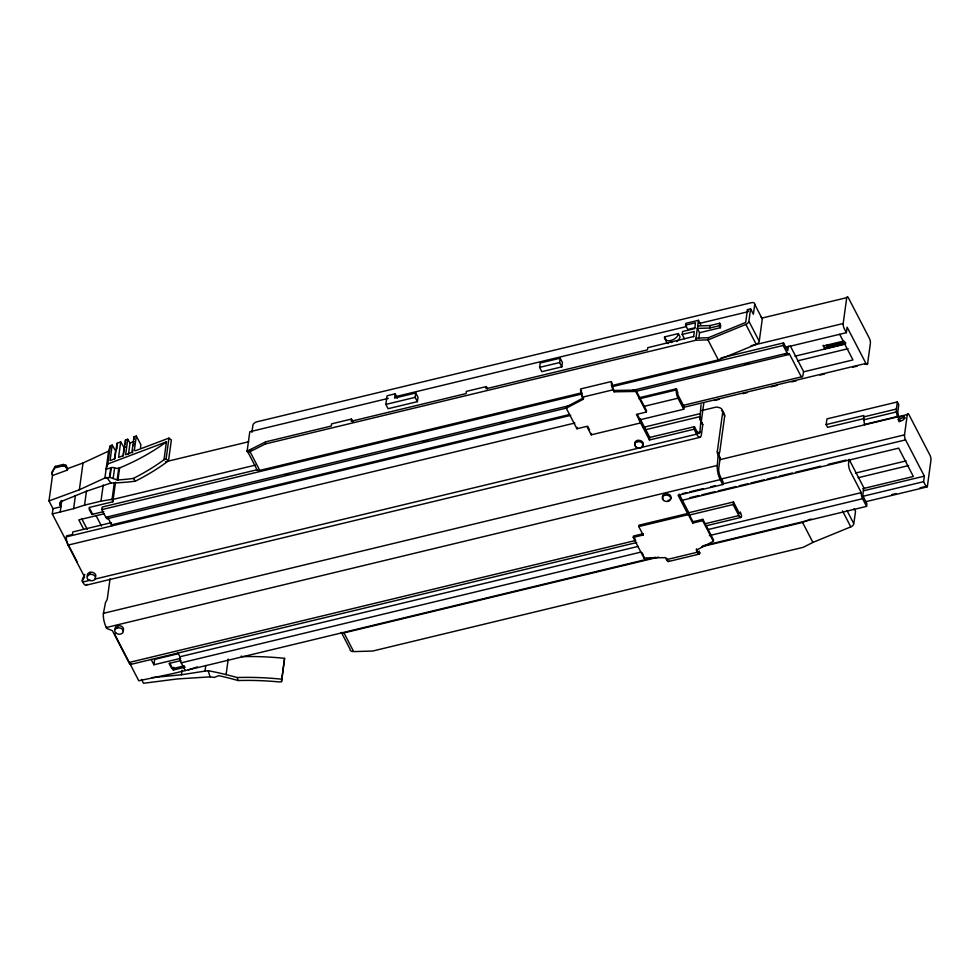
<?xml version="1.0" encoding="UTF-8"?>
<svg xmlns="http://www.w3.org/2000/svg" width="980" height="980" viewBox="0 0 980 980"><rect width="100%" height="100%" fill="white"/><g stroke="black" fill="none" stroke-linecap="round" stroke-linejoin="round"><path stroke-width="1.47" d="M141.5 679.397L143.509 683.268L177.392 678.944L210.1 676.861L214.424 677.401L218.614 675.686A6.382 3.749 36.5 0 1 219.496 675.82A294.514 172.933 36.5 0 1 238.116 680.537A244.951 182.317 7.8 0 1 279.153 681.933L281.517 681.651L284.568 658.34A248.969 185.318 7.8 0 0 242.93 656.625L242.501 656.6A2.254 1.458 -8.2 0 1 241.754 656.416A2.168 1.409 -8.4 0 1 241.19 656.037M284.568 658.34L281.517 681.651M52.479 475.545L51.793 472.421L55.346 466.382L63.284 464.471L65.942 465.28L67.669 468.624L67.473 470.045L52.479 475.545L49 500.927L53.018 508.681L52.295 513.924L77.187 561.932M51.597 473.842L55.346 466.382M55.162 467.803L63.088 465.892L63.284 464.471M53.018 508.681L60.956 506.77L60.086 505.092L60.638 501.074M67.473 470.045L65.746 466.701L65.942 465.28M52.295 513.924L60.233 512.013L61.716 500.56M87.012 584.337A10.302 3.197 76.5 0 1 82.724 582.034L82.234 581.091L84.562 576.951L68.061 545.113A6.015 1.862 76.5 0 1 66.371 536.844L66.505 535.913L72.447 534.48L72.802 531.944L111.475 522.634M60.233 512.013L73.623 508.632L75.411 495.525M49 500.927L79.356 489.78L83.031 462.977L108.584 451.131L110.287 445.814L112.173 445.104L115.603 450.776L114.44 459.216M73.623 508.632L84.562 505.129L86.546 490.564M82.234 581.091L82.59 578.531L84.905 574.39M89.682 574.464L89.976 572.332M84.562 505.129L100.989 501.172L103.206 485.002M60.086 505.092A4.288 3.197 7.8 0 1 61.789 501.282L86.35 491.299L110.899 483.03A299.733 154.779 30.7 0 0 126.347 482.172A299.182 154.485 30.7 0 0 135.387 481.156A248.969 185.318 7.8 0 0 168.511 460.796L166.086 458.959L163.991 459.743A244.951 182.317 7.8 0 1 133.353 478.412A294.514 152.084 30.7 0 1 117.968 479.93A6.382 3.295 30.7 0 1 117.147 479.918L110.115 477.456L104.897 477.995L108.584 451.131M163.991 459.743L166.441 441.858A244.951 182.317 7.8 0 1 119.609 467.926A5.317 3.957 7.8 0 1 114.599 467.889A4.214 3.136 7.8 0 0 111.475 467.595L106.085 469.322L107.8 463.957L110.287 445.814M107.776 518.065A4.508 1.397 76.5 0 1 105.816 517.293L101.834 509.612L102.177 507.052L256.895 469.788M112.173 445.104L110.054 460.6L114.832 458.799L116.951 443.303L120.699 441.894L124.129 447.554L122.966 456.006M109.429 477.419L110.752 467.803M109.956 477.444L111.304 467.632M113.141 478.534L114.599 467.889M92.635 514.243L89.119 507.481L112.835 501.772L112.063 499.322L114.305 482.969M120.699 441.894L118.58 457.378L123.358 455.577L125.477 440.081L127.743 439.236L130.034 443.009L128.49 454.279M112.835 501.772L115.517 482.197M117.147 479.918L118.752 468.207M117.968 479.93L119.609 467.926M131.406 663.864A6.015 1.862 76.5 0 1 128.907 662.529L112.418 630.691L106.796 628.462L106.306 627.519A10.302 3.197 76.5 0 1 103.415 613.333L105.571 602.235A10.731 6.346 -27.4 0 0 107.383 598.364L110.054 578.837M127.743 439.236L125.624 454.732L131.883 452.368L134.003 436.872L136.33 436.002L140.9 444.822L140.52 447.578M132.496 452.772L132.876 449.955M133.452 445.729L133.844 442.911M117.404 627.947L117.698 625.816M166.086 458.959L168.94 438.109L136.097 450.494A2.156 1.164 -36.6 0 1 134.419 449.783L136.33 436.002M168.511 460.796L171.365 439.947L168.94 438.109M180.688 658.327L153.909 664.771L154.656 659.393L178.458 653.66M185.208 667.147L173.35 670.002L173.73 667.307M151.998 677.523A4.288 3.197 7.8 0 0 153.137 677.523L181.447 674.767L182.06 670.308M181.447 674.767L205.016 671.104L205.775 665.518M249.202 451.988A4.055 1.985 -43.3 0 1 248.075 452.099L247.769 452.001A3.834 1.887 -43.3 0 1 247.242 451.4L247.193 451.143A3.859 2.279 -27.4 0 1 247.193 450.702L249.79 431.751L388.239 398.395M251.934 432.315L252.901 425.259A3.859 2.279 -27.4 0 1 256.821 421.841L751.513 302.673A3.859 2.279 -27.4 0 1 754.735 304.376L762.293 318.966L759.243 341.26L748.892 321.281L750.594 308.859L747.446 309.619L745.694 322.42L708.467 337.684L695.984 338.186L697.319 328.423L709.789 328.018L719.345 325.715L719.675 323.241L710.133 325.544L697.662 325.96L698.434 320.313L685.816 323.351L685.571 325.164L687.801 329.464L694.881 327.761M281.713 679.189A248.969 185.318 7.8 0 0 237.172 677.535A299.182 175.677 36.5 0 0 226.098 674.608L228.218 659.099M581.789 392.796L259.737 470.388L250.035 451.658L265.347 443.965L265.629 441.858L331.289 426.043L331.583 423.85L351.526 419.048L353.192 422.282M351.526 419.048L351.22 421.241L466.064 393.58L466.37 391.388L486.301 386.586L487.415 388.741M395.148 393.825L394.56 398.088L415.765 392.98L417.995 397.28L417.394 401.653L388.092 408.709L385.863 404.409L387.051 395.773L395.148 393.825L397.378 398.125M417.394 401.653L415.165 397.353L415.765 392.98M486.301 386.586L486.007 388.766L647.486 349.872L647.78 347.667L693.828 336.483M539.588 367.377L540.188 363.004L560.18 358.19L562.41 362.49L561.81 366.863L541.818 371.677L539.588 367.377L559.58 362.563L560.18 358.19M566.256 408.17L566.452 406.823L583.553 397.856L583.37 399.203L566.256 408.17L576.938 428.762L586.849 426.374L591.234 434.826L640.822 422.882L641.006 421.535L637.319 414.418M576.938 428.762L577.122 427.415M591.234 434.826L591.418 433.479M640.822 422.882L636.437 414.43L646.359 412.041L635.689 391.449L614.117 391.804L613.26 388.46A3.969 1.237 76.5 0 1 612.157 382.984M635.689 391.449L635.873 390.101L614.301 390.457M637.257 441.735L637.429 440.461M646.359 412.041L646.543 410.694L635.873 390.101M633.252 537.408L633.435 536.06L643.346 533.671L643.162 535.019L633.252 537.408L643.921 558L665.494 557.645L666.523 559.641A6.015 1.862 76.5 0 0 669.022 560.989M649.801 437.423L694.428 426.68L694.085 429.228L649.458 439.983L649.801 437.423L640.136 418.779M643.162 535.019L638.789 526.566L638.972 525.219L688.56 513.275L692.933 521.727L692.75 523.075L702.672 520.686L702.856 519.339L692.933 521.727M643.921 558L644.105 556.652M684.432 338.749L682.202 334.437L682.607 331.534L694.685 328.619L695.494 322.775L685.571 325.164M639.095 420.004L683.734 409.248L677.989 398.186A6.015 1.862 76.5 0 1 676.31 389.905L676.47 388.766L639.279 397.721M664.967 495.219L665.151 493.932A4.288 3.197 7.8 0 1 669.548 494.765A4.288 3.197 7.8 0 1 670.884 498.048M668.152 501.356L668.336 500.082M693.595 336.63L694.293 331.534L682.202 334.437M683.734 409.248L684.077 406.7L678.344 395.626A2.144 0.662 76.5 0 1 677.744 392.674L676.47 388.766M265.347 443.965L695.874 340.256L696.155 338.149M697.49 328.386L697.833 325.911M698.789 338.308L699.548 332.735L697.319 328.423M695.874 340.256L708.173 339.852L708.467 337.684M709.789 328.018L710.133 325.544M94.619 579.168L696.633 434.152A10.302 3.197 76.5 0 0 701.386 434.704L702.77 424.585L700.798 421.167A10.731 6.346 -27.4 0 1 699.953 417.933L701.055 404.74M692.75 523.075L688.377 514.623L688.56 513.275M688.487 515.284L688.83 512.724L679.164 494.079M696.976 432.658L699.953 431.947L700.798 421.167M702.231 423.936A10.731 6.346 -27.4 0 1 701.386 420.702L703.861 402.67M699.548 332.735L720.374 327.712L720.717 325.238L719.675 323.241M700.051 552.561A6.015 1.862 76.5 0 1 697.27 552.242L696.425 548.898L697.454 550.895A3.969 1.237 76.5 0 0 699.291 551.103M687.568 513.52L678.123 495.304L722.762 484.549L723.105 482.001L720.557 477.076A6.444 1.997 76.5 0 1 718.757 468.207L720.141 458.089L718.156 454.671A10.731 6.346 -27.4 0 1 717.323 451.437L722.664 412.384A10.731 6.346 -27.4 0 0 718.548 407.423L716.38 407.031L701.496 410.62M719.59 457.427A10.731 6.346 -27.4 0 1 718.757 454.205L719.736 452.135L724.661 416.218A10.731 6.346 -27.4 0 0 724.575 414.479M722.762 484.549L720.202 479.637A10.302 3.197 76.5 0 1 717.323 465.439L718.156 454.671M696.241 550.245L713.342 541.279L713.526 539.931L702.856 519.339M754.735 304.376L753.375 314.237L750.594 308.859M733.457 501.981L739.202 513.042A2.144 0.662 76.5 0 0 740.182 513.153L740.341 512.013L741.615 515.921A6.015 1.862 76.5 0 1 738.846 515.59L733.114 504.529L733.457 501.981L688.83 512.724M790.235 345.793L803.527 371.445L803.024 375.156A6.015 1.862 76.5 0 1 800.244 374.838L789.219 353.547A4.508 1.397 76.5 0 1 787.148 353.168L783.167 345.474L783.522 342.927L721.035 357.97M788.422 346.112L787.724 350.803L783.522 342.927M845.422 343.747L824.596 348.77L823.261 345.291M824.596 348.77L824.842 347.777L845.679 342.767M824.842 347.777L826.312 347.508A4.937 1.531 76.5 0 0 827.01 346.234L827.206 344.813M863.821 418.619L827.586 427.354L826.152 424.585L826.936 418.901L897.349 401.947L898.783 404.703L897.803 411.906L898.427 415.9M785.348 347.385L846.365 332.685L844.221 328.545A3.651 1.127 76.5 0 1 843.192 323.51L846.732 297.663A3.651 1.127 76.5 0 1 848.423 297.871L869.37 338.284A3.651 1.127 76.5 0 1 870.387 343.306L867.606 363.629L864.63 364.34M846.365 332.685L847.124 327.161L865.928 363.421A3.651 1.127 76.5 0 0 867.606 363.629M864.617 424.83L863.784 419.795A4.937 1.531 76.5 0 1 863.649 416.929L863.846 415.508L826.152 424.585M866.565 506.378L866.92 503.818L862.768 495.586L863.784 487.697L849.096 459.351L848.582 463.062A6.015 1.862 76.5 0 0 850.273 471.343L861.298 492.634A4.508 1.397 76.5 0 0 862.584 498.698L866.565 506.378L702.93 545.799M897.337 416.941L896.504 411.918A4.937 1.531 76.5 0 1 896.382 409.04L897.349 401.947M927.423 486.031A3.651 1.127 76.5 0 1 925.745 485.823L923.589 481.682L924.348 476.145L905.545 439.885A3.651 1.127 76.5 0 1 904.528 434.851L907.308 414.54A3.651 1.127 76.5 0 1 908.987 414.736L929.947 455.149A3.651 1.127 76.5 0 1 930.963 460.184L927.423 486.031L919.987 487.82M104.897 477.995L79.356 489.78M341.224 632.541A3.859 2.279 -27.4 0 0 343.968 632.896L353.67 651.614L372.67 651.039L803.196 547.33L813.118 542.32L850.787 526.873A3.859 2.279 -27.4 0 0 853.617 524.447M265.629 441.858L247.193 451.143L251.652 450.065M708.173 339.852L745.841 324.417A3.859 2.279 -27.4 0 0 748.671 321.979M611.471 385.655L718.328 359.905L756.205 344.384A3.859 2.279 -27.4 0 0 759.022 341.959M701.643 546.73L802.559 522.426L810.975 518.971M130.034 443.009L134.04 441.502M124.129 447.554L125.526 447.027M107.8 463.957L166.441 441.858M67.669 468.624L83.031 462.977M188.405 669.83L197.433 666.939M395.675 396.606L685.951 326.683M699.353 323.449L746.993 311.983M666.13 339.987L664.538 336.912L678.393 333.568L679.985 336.642A7.509 4.447 -27.4 0 1 676.702 341.579M385.863 404.409L415.165 397.353M165.485 461.776L248.785 441.711M761.95 318.096L846.732 297.663M112.467 499.543L255.339 465.12M750.925 345.744L843.192 323.51M101.834 509.612L582.341 393.862M612.096 386.696L783.167 345.474M103.745 511.585L91.838 514.451L89.682 510.298A3.651 1.127 76.5 0 1 89.106 508.853M613.076 389.807A6.015 1.862 76.5 0 1 611.398 381.526L580.65 388.938A6.015 1.862 76.5 0 0 582.341 397.206L613.076 389.807L614.117 391.804M104.101 513.777L78.817 519.878L83.717 529.323M105.816 517.293L569.956 405.487M632.443 390.432L787.148 353.168M179.279 500.474L183.738 499.396M207.54 493.663L212.011 492.597M284.898 475.031L289.37 473.952M423.25 441.711L427.721 440.632M500.609 423.066L505.068 422M744.58 364.303L749.051 363.225M784.747 354.625L789.219 353.547M823.163 346.001L843.988 340.979M107.298 518.69L566.979 407.95M636.902 391.106L788.643 354.552M827.01 346.234L844.858 341.934M824.695 348.059L845.52 343.037M794.952 356.205L845.556 344.017M111.157 524.949L569.356 414.565M66.371 536.844L570.691 415.349M639.119 398.872L676.31 389.905M797.548 360.861L848.092 348.684M68.061 545.113L574.844 423.029M644.277 406.308L677.989 398.186M803.845 371.775L852.967 359.942L839.664 334.29M683.268 405.34L802.277 376.675M682.864 407.521L865.928 363.421M714.481 400.514L718.94 399.436M742.73 393.703L747.189 392.637M770.978 386.904L776.92 385.471M791.791 381.894L796.25 380.816M820.039 375.083L824.499 374.005M852.735 367.206L857.206 366.128M640.014 421.768L641.006 421.535M643.297 427.341L699.83 413.719M645.097 429.84L700.136 416.586M82.724 582.034L90.16 580.246M86.203 585.195L700.112 437.301M863.649 416.929L896.382 409.04M863.784 419.795L896.504 411.918M864.568 424.426L897.3 416.537M719.994 459.657L907.308 414.54M103.415 613.333L717.323 465.439M720.178 479.257L904.528 434.851M106.306 627.519L720.202 479.637M682.313 493.651L686.784 492.585M689.761 491.862L703.15 488.64M710.586 486.84L715.057 485.774M722.493 483.973L905.545 439.885M689.908 497.693L698.838 495.549M701.815 494.827L715.204 491.605M718.181 490.882L736.029 486.582M739.006 485.872L747.936 483.716M750.901 483.005L764.29 479.771M767.267 479.061L776.197 476.905M779.173 476.194L792.563 472.973M795.539 472.25L820.823 466.162M828.259 464.361L846.12 460.061M681.345 500.486L898.672 448.142L913.372 476.488L862.755 488.689M855.528 473.083L906.133 460.894M638.789 526.566L688.377 514.623M689.479 515.039L733.114 504.529M858.076 477.738L908.656 465.549M128.907 662.529L635.702 540.446L633.999 537.163M705.122 523.724L738.846 515.59M130.94 664.367L636.743 542.528M706.654 525.684L740.88 517.44M863.356 490.833L924.348 476.145M177.895 652.766L179.965 656.759L638.152 546.387M708.075 529.543L861.298 492.634M180.957 660.569L169.05 663.436L171.206 667.588A3.651 1.127 76.5 0 0 171.855 668.519M862.572 496.382L923.589 481.682M179.965 656.759A4.508 1.397 76.5 0 0 181.239 662.823L640.92 552.095M709.361 535.607L862.584 498.698M891.702 494.63L896.173 493.553M172.443 668.703L184.338 665.837M865.952 501.65L926.97 486.95M655.314 557.265L171.978 673.787L138.78 680.769L114.587 634.085M343.968 632.896L658.597 557.106M666.523 559.641L697.27 552.242M668.556 561.491L699.304 554.08M100.989 501.172L112.063 499.322M205.016 671.104L208.164 670.688A299.733 175.996 36.5 0 1 226.098 674.608M63.088 465.892L65.746 466.701M133.353 478.412L135.387 481.156M106.722 477.395L110.899 483.03M898.305 419.318L899.101 420.849A3.43 2.034 -27.4 0 1 901.6 418.166A3.43 2.034 -27.4 0 1 905.03 418.129M854.131 508.645L855.528 511.327L853.825 523.749L846.928 510.433M747.446 309.619L748.475 311.615M745.841 324.417L756.205 344.384M842.506 510.899L850.787 526.873M719.345 325.715L720.374 327.712M698.434 320.313L700.663 324.613M707.952 339.889L718.328 359.905M802.559 522.426L812.935 542.442M722.664 412.384L724.661 416.218M664.538 336.912A7.509 4.447 -27.4 0 0 670.736 340.55L671.802 342.596M699.953 417.933L701.386 420.702M717.323 451.437L718.757 454.205M701.337 421.817L702.77 424.585M718.708 455.32L720.141 458.089M694.428 426.68L696.976 431.592A6.444 1.997 76.5 0 0 699.953 431.947M694.085 429.228L696.633 434.152M702.672 520.686L713.342 541.279M640.687 423.066L649.458 439.983M582.341 397.206L583.37 399.203M559.58 362.563L561.81 366.863M587.657 426.227L589.543 429.853M642.01 552.598L643.407 555.305M247.193 450.702L256.515 468.685A3.859 2.279 -27.4 0 0 259.737 470.388M341.408 632.48L350.068 649.177A3.859 2.279 -27.4 0 0 350.056 649.617L350.142 649.948A3.834 2.499 -9 0 0 350.84 650.855L351.208 651.1A4.055 2.634 -9 0 0 352.641 651.553M107.874 517.673L112.014 525.66M181.239 662.823L185.22 670.504M96.016 515.529L101.491 526.101M169.846 663.24L173.35 670.002M81.646 518.543L87.245 529.347M151.116 659.381L153.909 664.771M237.172 677.535L238.116 680.537M208.164 670.688L210.1 676.861M134.003 436.872L134.027 439.187M125.477 440.081L125.501 444.259M116.951 443.303L116.988 448.852M670.675 498.502A4.288 3.197 7.8 0 1 669.965 499.31M663.068 498.44A4.288 3.197 7.8 0 1 664.55 494.128M115.113 629.356A4.288 3.197 7.8 0 1 120.001 625.767A4.288 3.197 7.8 0 1 122.904 630.814M724.11 413.364A13.095 11.503 -50.4 0 0 723.216 411.857A10.731 6.346 -27.4 0 0 722.738 411.392M721.513 410.645A10.731 6.346 -27.4 0 1 722.162 410.988M666.951 558.71A3.969 1.237 76.5 0 1 666.706 558.294M899.309 421.804A3.43 2.034 -27.4 0 1 899.162 421.523M635.359 444.957A4.288 3.197 7.8 0 1 636.461 440.804A4.288 3.197 7.8 0 1 642.157 441.539A4.288 3.197 7.8 0 1 642.243 445.839M87.6 576.363A4.288 3.197 7.8 0 1 91.618 572.21A4.288 3.197 7.8 0 1 95.501 576.902M582.524 395.859A3.969 1.237 76.5 0 1 582.292 395.381M581.581 393.078A3.969 1.237 76.5 0 1 581.41 390.395M678.393 333.568A7.509 4.447 -27.4 0 1 670.736 340.55M761.105 317.251A3.859 2.279 -27.4 0 1 762.293 318.966M668.238 343.613A7.509 4.447 -27.4 0 1 666.045 340.795M663.583 500.413A4.288 3.197 7.8 0 0 670.712 499.322A4.288 3.197 7.8 0 0 665.395 495.133A4.288 3.197 7.8 0 0 663.583 500.413M116.02 633.141A4.288 3.197 7.8 0 0 123.137 632.051A4.288 3.197 7.8 0 0 117.821 627.861A4.288 3.197 7.8 0 0 116.02 633.141M900.522 420.935A3.43 2.034 -27.4 0 0 904.601 417.125A3.43 2.034 -27.4 0 0 899.334 417.603A3.43 2.034 -27.4 0 0 900.522 420.935M635.873 446.929A4.288 3.197 7.8 0 0 642.99 445.839A4.288 3.197 7.8 0 0 637.674 441.649A4.288 3.197 7.8 0 0 635.873 446.929M88.298 579.658A4.288 3.197 7.8 0 0 95.428 578.568A4.288 3.197 7.8 0 0 90.111 574.378A4.288 3.197 7.8 0 0 88.298 579.658"/></g></svg>
